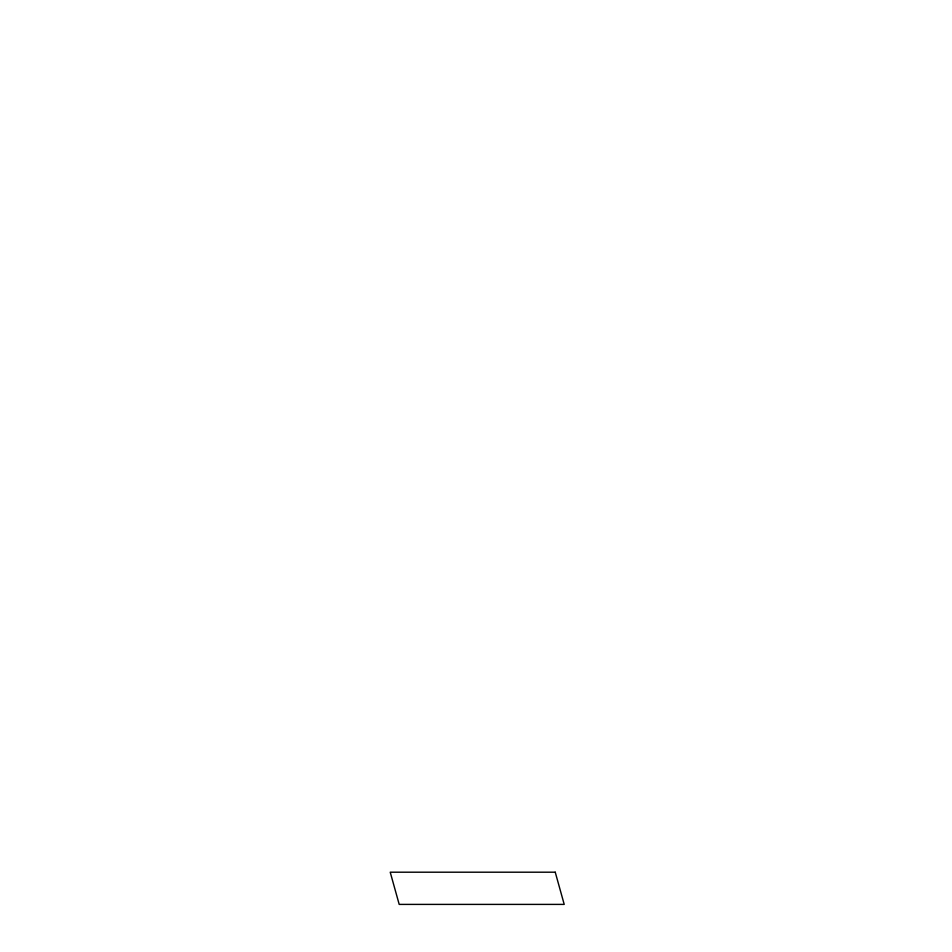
<?xml version="1.0" encoding="UTF-8"?>
<svg xmlns="http://www.w3.org/2000/svg" width="952" height="952" viewBox="0 0 952 952"><rect width="100%" height="100%" fill="white"/><g stroke="black" fill="none" stroke-linecap="round" stroke-linejoin="round"><path stroke-width="1.43" d="M555.242 872.199L390.225 872.199L399.197 904.4L564.215 904.4L555.242 872.199"/></g></svg>
